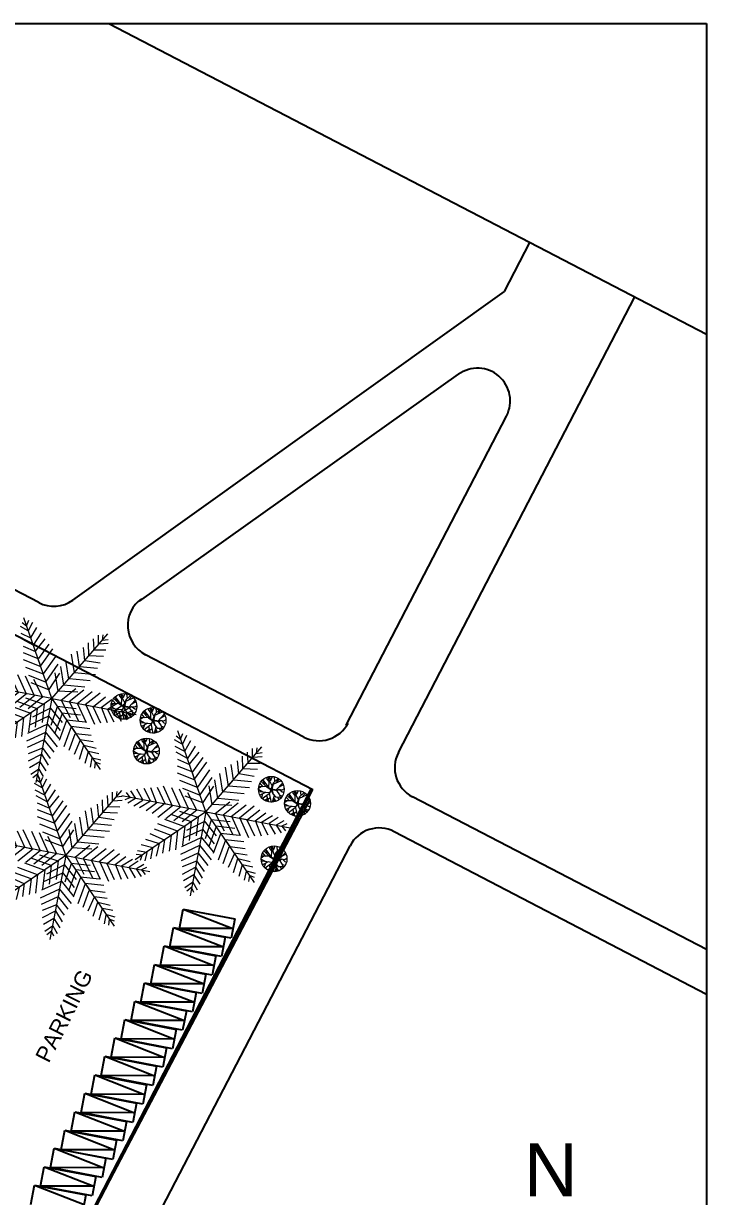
# Model space of a CAD drawing. Header units: millimetres. Extents: x 587797 to 2274247, y 1711 to 439204.
# Drawn here: x 2170086 to 2274247, y 260415 to 439204 of the extents above; entities that cross this region are included whole.
import ezdxf

# ---------------------------------------------------------------- set-up
doc = ezdxf.new("R2010")
doc.units = ezdxf.units.MM
doc.layers.add('finiture', color=7, linetype='Continuous', lineweight=20)
doc.styles.get("Standard").update_dxf_attribs({"font": 'arial.ttf'})

# ---------------------------------------------------------------- blocks, each defined once
blk = doc.blocks.new('A$C0C1810C9')
at = {"color": 0}
for p, q in [((0.4913, 0.5087), (0.3597, 1)), ((0.3726, 0.951), (0.3888, 0.9831)), ((0.3357, 0.9108), (0.3906, 0.8775)), ((0.3792, 0.9199), (0.3361, 0.9488)), ((0.3475, 0.9721), (0.3726, 0.951)), ((0.4087, 0.9682), (0.3808, 0.9204)), ((0.3922, 0.878), (0.433, 0.9369)), ((0.4042, 0.8332), (0.3402, 0.8741)), ((0.3906, 0.8775), (0.3899, 0.8799)), ((0.4563, 0.9027), (0.4042, 0.8332)), ((0.4137, 0.7978), (0.4769, 0.8653)), ((0.4913, 0.5087), (0.851, 0.8683)), ((0.7618, 0.8445), (0.7604, 0.7804)), ((0.7914, 0.8114), (0.7949, 0.8632)), ((0.8208, 0.8649), (0.8151, 0.8326)), ((0.4263, 0.7507), (0.3429, 0.7915)), ((0.3443, 0.8323), (0.4143, 0.7955)), ((0.4963, 0.8326), (0.4296, 0.7516)), ((0.4383, 0.7059), (0.5183, 0.8031)), ((0.6684, 0.686), (0.6621, 0.7786)), ((0.6981, 0.7978), (0.7012, 0.7188)), ((0.7288, 0.7464), (0.7323, 0.8223)), ((0.7604, 0.7804), (0.7621, 0.7821)), ((0.7616, 0.7792), (0.833, 0.7733)), ((0.848, 0.81), (0.7926, 0.8102)), ((0.8151, 0.8326), (0.8509, 0.8347)), ((0.3375, 0.7522), (0.4389, 0.7036)), ((0.4516, 0.6564), (0.3502, 0.705)), ((0.4389, 0.7036), (0.4263, 0.7507)), ((0.4389, 0.7036), (0.4389, 0.7036)), ((0.5309, 0.756), (0.4509, 0.6588)), ((0.4636, 0.6117), (0.5436, 0.7089)), ((0.5994, 0.617), (0.5908, 0.7291)), ((0.6253, 0.7636), (0.6339, 0.6515)), ((0.7029, 0.7205), (0.793, 0.6995)), ((0.8151, 0.736), (0.7288, 0.7464)), ((0.4913, 0.5087), (0, 0.6403)), ((0.0489, 0.627), (0.0292, 0.6571)), ((0.052, 0.6669), (0.0795, 0.6188)), ((0.122, 0.6075), (0.0913, 0.6722)), ((0.1326, 0.6753), (0.1667, 0.5955)), ((0.2021, 0.586), (0.1753, 0.6745)), ((0.2133, 0.6749), (0.2501, 0.5767)), ((0.294, 0.5614), (0.2498, 0.6793)), ((0.2969, 0.6666), (0.3411, 0.5487)), ((0.3882, 0.5361), (0.3441, 0.654)), ((0.3628, 0.6579), (0.4642, 0.6093)), ((0.3909, 0.6308), (0.4354, 0.5235)), ((0.5469, 0.6567), (0.4762, 0.5645)), ((0.5304, 0.548), (0.5218, 0.6601)), ((0.5563, 0.6946), (0.5649, 0.5825)), ((0.6339, 0.6515), (0.6684, 0.686)), ((0.6339, 0.6515), (0.6339, 0.6515)), ((0.6357, 0.6532), (0.7598, 0.6325)), ((0.7743, 0.6664), (0.6708, 0.6836)), ((0.0181, 0.6158), (0.0489, 0.627)), ((0.0791, 0.6172), (0.0326, 0.5943)), ((0.0652, 0.5749), (0.1215, 0.6058)), ((0.1667, 0.5955), (0.0993, 0.5605)), ((0.1215, 0.6058), (0.1192, 0.6064)), ((0.1376, 0.5432), (0.2044, 0.5854)), ((0.2492, 0.5734), (0.1722, 0.5215)), ((0.2035, 0.4972), (0.2963, 0.5607)), ((0.2963, 0.5607), (0.2492, 0.5734)), ((0.2963, 0.5607), (0.2963, 0.5607)), ((0.4768, 0.5622), (0.3754, 0.6108)), ((0.4762, 0.5645), (0.4756, 0.5669)), ((0.5468, 0.5088), (0.62, 0.5942)), ((0.5666, 0.5842), (0.6908, 0.5635)), ((0.6688, 0.5942), (0.5956, 0.5088)), ((0.7253, 0.598), (0.6012, 0.6187)), ((0.6444, 0.5088), (0.7176, 0.5942)), ((0.7664, 0.5942), (0.6932, 0.5088)), ((0.742, 0.5088), (0.8029, 0.5788)), ((0.842, 0.5669), (0.7883, 0.5088)), ((0.8273, 0.5088), (0.8835, 0.5601)), ((0.4913, 0.5087), (0.1317, 0.149)), ((0.3435, 0.5481), (0.2507, 0.4846)), ((0.2978, 0.472), (0.3906, 0.5355)), ((0.4377, 0.5229), (0.3449, 0.4593)), ((0.4354, 0.5235), (0.433, 0.5241)), ((0.4913, 0.5087), (0.4913, 0)), ((0.4913, 0.5087), (0.851, 0.149)), ((0.4913, 0.5087), (1, 0.5087)), ((0.5321, 0.5497), (0.5339, 0.5514)), ((0.6474, 0.5346), (0.5321, 0.5497)), ((0.5492, 0.5088), (0.5517, 0.5088)), ((0.62, 0.4166), (0.5492, 0.5088)), ((0.598, 0.5088), (0.6712, 0.4064)), ((0.72, 0.4064), (0.6468, 0.5088)), ((0.6932, 0.5088), (0.742, 0.5088)), ((0.6932, 0.5088), (0.6932, 0.5088)), ((0.6956, 0.5088), (0.7688, 0.4064)), ((0.8029, 0.4201), (0.742, 0.5054)), ((0.7907, 0.5088), (0.8395, 0.4303)), ((0.881, 0.4405), (0.8273, 0.5088)), ((0.9201, 0.5549), (0.8737, 0.5105)), ((0.8737, 0.5105), (0.8761, 0.5105)), ((0.8737, 0.5088), (0.9201, 0.4542)), ((0.9176, 0.5105), (0.9566, 0.5447)), ((0.9566, 0.4696), (0.9176, 0.5088)), ((0.9762, 0.5276), (0.9493, 0.5088)), ((0.9493, 0.5088), (0.9762, 0.4849)), ((0.2573, 0.4193), (0.3815, 0.3986)), ((0.416, 0.4331), (0.2918, 0.4538)), ((0.3353, 0.4828), (0.4505, 0.4676)), ((0.3993, 0.38), (0.4915, 0.4508)), ((0.4264, 0.3227), (0.4177, 0.4348)), ((0.4522, 0.4693), (0.4609, 0.3572)), ((0.4915, 0.4532), (0.5769, 0.38)), ((0.4915, 0.4508), (0.4915, 0.4483)), ((0.5172, 0.3526), (0.5324, 0.4679)), ((0.5307, 0.4696), (0.6428, 0.4782)), ((0.5324, 0.4679), (0.5341, 0.4661)), ((0.5669, 0.4334), (0.5462, 0.3092)), ((0.6773, 0.4437), (0.5652, 0.4351)), ((0.2083, 0.351), (0.3118, 0.3337)), ((0.347, 0.3641), (0.2228, 0.3848)), ((0.3487, 0.3658), (0.3142, 0.3313)), ((0.3487, 0.3658), (0.3487, 0.3658)), ((0.3573, 0.2537), (0.3487, 0.3658)), ((0.3832, 0.4003), (0.3918, 0.2882)), ((0.4915, 0.402), (0.3891, 0.3288)), ((0.3891, 0.28), (0.4915, 0.3532)), ((0.5769, 0.3312), (0.4915, 0.4044)), ((0.4915, 0.3556), (0.5769, 0.2824)), ((0.5807, 0.2747), (0.6014, 0.3988)), ((0.5997, 0.4006), (0.7118, 0.4092)), ((0.6359, 0.3643), (0.6152, 0.2402)), ((0.7463, 0.3747), (0.6342, 0.3661)), ((0.6342, 0.3661), (0.6687, 0.3316)), ((0.6342, 0.3661), (0.6342, 0.3661)), ((0.1676, 0.2813), (0.2539, 0.271)), ((0.2797, 0.2968), (0.1897, 0.3179)), ((0.2846, 0.2196), (0.2815, 0.2986)), ((0.3142, 0.3313), (0.3206, 0.2387)), ((0.4915, 0.3044), (0.3891, 0.2312)), ((0.5769, 0.2336), (0.4915, 0.3068)), ((0.4915, 0.3068), (0.4915, 0.3068)), ((0.4915, 0.3068), (0.4915, 0.258)), ((0.649, 0.2257), (0.6663, 0.3292)), ((0.6687, 0.3316), (0.7613, 0.3379)), ((0.7032, 0.2971), (0.6821, 0.207)), ((0.7804, 0.3019), (0.7014, 0.2988)), ((0.2211, 0.2382), (0.1497, 0.244)), ((0.2223, 0.237), (0.2206, 0.2352)), ((0.2209, 0.1728), (0.2223, 0.237)), ((0.2539, 0.271), (0.2504, 0.1951)), ((0.4027, 0.1971), (0.4881, 0.258)), ((0.4915, 0.2093), (0.413, 0.1605)), ((0.4915, 0.258), (0.5615, 0.1971)), ((0.5495, 0.158), (0.4915, 0.2117)), ((0.7187, 0.1849), (0.729, 0.2712)), ((0.729, 0.2712), (0.8049, 0.2677)), ((0.7618, 0.2384), (0.756, 0.167)), ((0.763, 0.2396), (0.7648, 0.2379)), ((0.8272, 0.2382), (0.763, 0.2396)), ((0.1676, 0.1847), (0.1317, 0.1826)), ((0.1347, 0.2073), (0.19, 0.2071)), ((0.1619, 0.1524), (0.1676, 0.1847)), ((0.1912, 0.2059), (0.1878, 0.1542)), ((0.4232, 0.119), (0.4915, 0.1727)), ((0.4915, 0.1727), (0.5427, 0.1165)), ((0.7927, 0.152), (0.7929, 0.2074)), ((0.7941, 0.2086), (0.8458, 0.2051)), ((0.8153, 0.1849), (0.8174, 0.1491)), ((0.8476, 0.1792), (0.8153, 0.1849)), ((0.4915, 0.1263), (0.4369, 0.0799)), ((0.4522, 0.0434), (0.4915, 0.0824)), ((0.5376, 0.0799), (0.4932, 0.1263)), ((0.4932, 0.1263), (0.4932, 0.1239)), ((0.4932, 0.0824), (0.5274, 0.0434)), ((0.4915, 0.0507), (0.4676, 0.0238)), ((0.5103, 0.0238), (0.4915, 0.0507))]:
    blk.add_line(p, q, dxfattribs=at)
at = {"color": 0, "flags": 1}
for tag, p in [('SIZE', (0.4913, 0.5077)), ('ITEM', (0.4913, 0.4417))]:
    blk.add_attdef(tag, p, '', height=0.0385, dxfattribs=at)

msp = doc.modelspace()

# ---------------------------------------------------------------- linework, layer by layer
for p, q in [((1842681.018, 439203.998), (2274247.243, 439203.998)), ((2183119.652, 439203.998), (2274247.243, 391855.548)), ((2172408.788, 350944.263), (2038453.473, 420535.881)), ((2243420.087, 398329.567), (2247324.547, 405844.153)), ((2177607.828, 351304.347), (2243420.087, 398329.567)), ((2227259.213, 328089.103), (2263333.259, 397526.281)), ((2187773.06, 351169.493), (2236411.56, 385735.223)), ((2219272.305, 332237.513), (2243745.145, 379354.917)), ((2168068.329, 346441.841), (2214212.056, 322470.08)), ((2212842.963, 330449.168), (2188677.303, 343000.843)), ((2147366.532, 193797.78), (2214212.056, 322470.08)), ((2205500.04, 306220.843), (2213999.04, 322580.742)), ((2213740.48, 320948.644), (2144704.475, 189599.444)), ((2274247.243, 298049.24), (2229391.712, 321347.26)), ((2274247.243, 291228.691), (2226626.105, 316022.655)), ((2152815.098, 184762.317), (2219884.262, 313890.156)), ((2147268.437, 194107.905), (2205500.04, 306220.843)), ((2193898.9, 301283.199), (2194459.717, 304230.314)), ((2194459.717, 304230.314), (2202318.689, 302734.804)), ((2194459.717, 304230.314), (2202038.281, 301261.246)), ((2202318.689, 302734.804), (2201757.873, 299787.689)), ((2192426.299, 298490.488), (2192987.115, 301437.603)), ((2192987.115, 301437.603), (2200846.088, 299942.092)), ((2192987.115, 301437.603), (2200565.679, 298468.535)), ((2201757.873, 299787.689), (2193898.9, 301283.199)), ((2202038.281, 301261.246), (2193898.9, 301283.199)), ((2190988.774, 295672.103), (2191549.59, 298619.217)), ((2191549.59, 298619.217), (2199408.563, 297123.707)), ((2191549.59, 298619.217), (2199128.155, 295650.15)), ((2200846.088, 299942.092), (2200285.271, 296994.977)), ((2200285.271, 296994.977), (2192426.299, 298490.488)), ((2200565.679, 298468.535), (2192426.299, 298490.488)), ((2199408.563, 297123.707), (2198847.747, 294176.592)), ((2189500.165, 292856.288), (2190060.982, 295803.403)), ((2190060.982, 295803.403), (2197919.954, 294307.892)), ((2190060.982, 295803.403), (2197639.546, 292834.335)), ((2198847.747, 294176.592), (2190988.774, 295672.103)), ((2199128.155, 295650.15), (2190988.774, 295672.103)), ((2197919.954, 294307.892), (2197359.138, 291360.778)), ((2188007.835, 290049.287), (2188568.651, 292996.402)), ((2188568.651, 292996.402), (2196427.624, 291500.892)), ((2188568.651, 292996.402), (2196147.216, 290027.334)), ((2197359.138, 291360.778), (2189500.165, 292856.288)), ((2197639.546, 292834.335), (2189500.165, 292856.288)), ((2196427.624, 291500.892), (2195866.807, 288553.777)), ((2186504.145, 287258.792), (2187064.961, 290205.907)), ((2187064.961, 290205.907), (2194923.933, 288710.397)), ((2187064.961, 290205.907), (2194643.525, 287236.839)), ((2195866.807, 288553.777), (2188007.835, 290049.287)), ((2196147.216, 290027.334), (2188007.835, 290049.287)), ((2194923.933, 288710.397), (2194363.117, 285763.282)), ((2184972.472, 284442.514), (2185533.289, 287389.629)), ((2185533.289, 287389.629), (2193392.261, 285894.118)), ((2185533.289, 287389.629), (2193111.853, 284420.561)), ((2194363.117, 285763.282), (2186504.145, 287258.792)), ((2194643.525, 287236.839), (2186504.145, 287258.792)), ((2183464.772, 281644.578), (2184025.589, 284591.692)), ((2184025.589, 284591.692), (2191884.561, 283096.182)), ((2184025.589, 284591.692), (2191604.153, 281622.625)), ((2192831.445, 282947.004), (2184972.472, 284442.514)), ((2193111.853, 284420.561), (2184972.472, 284442.514)), ((2193392.261, 285894.118), (2192831.445, 282947.004)), ((2191884.561, 283096.182), (2191323.745, 280149.067)), ((2181952.329, 278837.84), (2182513.146, 281784.954)), ((2182513.146, 281784.954), (2190372.118, 280289.444)), ((2182513.146, 281784.954), (2190091.71, 278815.886)), ((2191323.745, 280149.067), (2183464.772, 281644.578)), ((2191604.153, 281622.625), (2183464.772, 281644.578)), ((2180428.59, 276010.139), (2180989.407, 278957.254)), ((2180989.407, 278957.254), (2188848.379, 277461.743)), ((2180989.407, 278957.254), (2188567.971, 275988.186)), ((2190372.118, 280289.444), (2189811.302, 277342.329)), ((2189811.302, 277342.329), (2181952.329, 278837.84)), ((2190091.71, 278815.886), (2181952.329, 278837.84)), ((2188848.379, 277461.743), (2188287.563, 274514.628)), ((2178890.573, 273200.817), (2179451.39, 276147.931)), ((2179451.39, 276147.931), (2187310.362, 274652.421)), ((2179451.39, 276147.931), (2187029.954, 273178.864)), ((2188287.563, 274514.628), (2180428.59, 276010.139)), ((2188567.971, 275988.186), (2180428.59, 276010.139)), ((2187310.362, 274652.421), (2186749.546, 271705.306)), ((2177375.433, 270389.074), (2177936.25, 273336.188)), ((2177936.25, 273336.188), (2185795.222, 271840.678)), ((2177936.25, 273336.188), (2185514.814, 270367.121)), ((2186749.546, 271705.306), (2178890.573, 273200.817)), ((2187029.954, 273178.864), (2178890.573, 273200.817)), ((2185795.222, 271840.678), (2185234.406, 268893.563)), ((2175850.124, 267558.459), (2176410.94, 270505.574)), ((2176410.94, 270505.574), (2184269.913, 269010.063)), ((2176410.94, 270505.574), (2183989.505, 267536.506)), ((2185234.406, 268893.563), (2177375.433, 270389.074)), ((2185514.814, 270367.121), (2177375.433, 270389.074)), ((2184269.913, 269010.063), (2183709.097, 266062.949)), ((2174224.358, 264826.963), (2174785.174, 267774.077)), ((2174785.174, 267774.077), (2182644.147, 266278.567)), ((2174785.174, 267774.077), (2182363.738, 264805.01)), ((2183709.097, 266062.949), (2175850.124, 267558.459)), ((2183989.505, 267536.506), (2175850.124, 267558.459)), ((2172704.034, 262005.6), (2173264.85, 264952.714)), ((2173264.85, 264952.714), (2181123.823, 263457.204)), ((2173264.85, 264952.714), (2180843.415, 261983.646)), ((2182083.33, 263331.452), (2174224.358, 264826.963)), ((2182363.738, 264805.01), (2174224.358, 264826.963)), ((2182644.147, 266278.567), (2182083.33, 263331.452)), ((2181123.823, 263457.204), (2180563.006, 260510.089)), ((2171200.059, 259214.576), (2171760.875, 262161.69)), ((2171760.875, 262161.69), (2179619.848, 260666.18)), ((2171760.875, 262161.69), (2179339.439, 259192.623)), ((2180563.006, 260510.089), (2172704.034, 262005.6)), ((2180843.415, 261983.646), (2172704.034, 262005.6)), ((2179619.848, 260666.18), (2179059.031, 257719.065))]:
    msp.add_line(p, q)
msp.add_lwpolyline([(2274247.243, 439203.998), (2274247.243, 185149.458), (1842681.018, 183773.571), (1842681.018, 439203.998)])
for centre, radius, start, end in [((2239307.974, 381659.59), 5000, 332.55257796, 125.40011478), ((2174719.768, 355290.364), 4922.319, 241.99880055, 305.92512526), ((2190981.975, 347438.014), 5000, 125.40011478, 242.55257794), ((2215147.635, 334886.339), 5000, 242.55257794, 332.55257797), ((2231696.384, 325784.431), 5000, 152.55257797, 242.55257794), ((2224321.433, 311585.484), 5000, 62.55257794, 152.55257797)]:
    msp.add_arc(centre, radius, start, end)
at = {"layer": 'finiture'}
for p, q in [((2184625.02, 335560.216), (2183879.12, 336303.664)), ((2184359.044, 335862.947), (2184090.715, 336581.027)), ((2184090.715, 336581.027), (2184958.927, 335385.471)), ((2184767.591, 336674.561), (2184745.194, 336942.851)), ((2185078.274, 336335.531), (2184767.591, 336674.561)), ((2185551.401, 335640.02), (2184899.358, 336981.011)), ((2185352.353, 336638.721), (2185008.815, 337055.47)), ((2185043.894, 335344.55), (2185078.274, 336335.531)), ((2185070.518, 336346.932), (2185367.865, 336615.918)), ((2185364.47, 335179.298), (2185736.501, 336132.852)), ((2185367.865, 336615.918), (2185582.161, 337095.254)), ((2185736.501, 336132.852), (2185469.431, 335163.003)), ((2185698.68, 335923.666), (2186856.698, 336427.891)), ((2185722.819, 336123.545), (2186431.068, 336788.795)), ((2185944, 336357.395), (2185870.446, 337024.514)), ((2186175.29, 336164.494), (2186608.065, 336675.707)), ((2183852.512, 335518.375), (2183456.02, 335248.658)), ((2184105.185, 334706.254), (2183482.514, 335033.188)), ((2184642.142, 335534.752), (2183511.62, 335519.972)), ((2185131.548, 334589.809), (2183526.35, 334762.803)), ((2184166.623, 335498.558), (2183663.866, 336090.523)), ((2184495.304, 334661.842), (2183664.654, 334206.443)), ((2184085.709, 334437.284), (2183895.509, 333896.5)), ((2185065.38, 334442.143), (2184035.121, 333691.267)), ((2184638.702, 335569.524), (2184958.927, 335385.471)), ((2185342.196, 335040.15), (2184642.142, 335534.752)), ((2184700.631, 335495.248), (2185373.621, 335047.612)), ((2184945.632, 335364.946), (2185408.154, 335100.194)), ((2185329.749, 335131.706), (2184945.632, 335364.946)), ((2185043.894, 335344.55), (2185364.47, 335179.298)), ((2185342.196, 335040.15), (2185065.38, 334442.143)), ((2185092.744, 334460.758), (2185395.847, 333132.568)), ((2185376.642, 335021.789), (2185122.343, 334481.532)), ((2185411.227, 335158.041), (2185329.749, 335131.706)), ((2185342.196, 335040.15), (2185679.336, 334392.807)), ((2185373.621, 335047.612), (2185657.056, 334463.461)), ((2185408.154, 335100.194), (2185488.254, 334857.716)), ((2185631.756, 335831.687), (2185411.227, 335158.041)), ((2185418.098, 335106.958), (2186252.638, 334981.336)), ((2185657.056, 334463.461), (2185418.098, 335106.958)), ((2185434.136, 335145.747), (2185631.756, 335831.687)), ((2186252.638, 334981.336), (2185434.136, 335145.747)), ((2185469.079, 335079.538), (2186318.16, 334942.729)), ((2185469.079, 335079.538), (2185687.093, 334381.406)), ((2185469.431, 335163.003), (2186313.248, 334990.811)), ((2185687.093, 334381.406), (2186038.386, 333953.255)), ((2186133.985, 335018.968), (2187145.943, 336090.955)), ((2186172.766, 334961.959), (2186645.893, 334266.448)), ((2186313.248, 334990.811), (2186589.428, 335127.261)), ((2186318.16, 334942.729), (2186589.428, 335127.261)), ((2186589.428, 335127.261), (2187045.229, 335040.525)), ((2186603.71, 335505.283), (2187217.143, 335839.185)), ((2186678.136, 335072.249), (2187053.133, 334726.935)), ((2187045.229, 335040.525), (2187392.398, 335257.927)), ((2187053.133, 334726.935), (2187321.81, 334626.178)), ((2188803.18, 333734.142), (2188534.85, 334452.222)), ((2188534.85, 334452.222), (2189403.063, 333256.666)), ((2189211.727, 334545.756), (2189189.329, 334814.046)), ((2189522.41, 334206.726), (2189211.727, 334545.756)), ((2189995.536, 333511.215), (2189343.494, 334852.206)), ((2189796.489, 334509.917), (2189452.951, 334926.665)), ((2189514.653, 334218.128), (2189812.001, 334487.113)), ((2189812.001, 334487.113), (2190026.296, 334966.449)), ((2190166.955, 333994.74), (2190875.204, 334659.99)), ((2190388.136, 334228.59), (2190314.581, 334895.709)), ((2190619.426, 334035.689), (2191052.201, 334546.902)), ((2184801.411, 333712.202), (2184463.017, 333415.294)), ((2185234.71, 333840.176), (2184665.548, 333352.932)), ((2184690.035, 334170.134), (2184971.176, 333227.277)), ((2185818.948, 334187.575), (2185551.842, 333138.617)), ((2185690.406, 333699.861), (2185817.294, 333219.125)), ((2185753.326, 333842.731), (2186100.088, 333244.718)), ((2186038.386, 333953.255), (2186991.696, 333934.631)), ((2186328.937, 333967.446), (2186561.187, 333508.349)), ((2186639.967, 334245.739), (2187142.635, 334154.055)), ((2186645.893, 334266.448), (2186819.318, 333717.301)), ((2188296.648, 333389.57), (2187900.156, 333119.853)), ((2188549.321, 332577.449), (2187926.649, 332904.383)), ((2189086.278, 333405.947), (2187955.756, 333391.167)), ((2189575.683, 332461.005), (2187970.485, 332633.998)), ((2188610.758, 333369.754), (2188108.002, 333961.718)), ((2189069.156, 333431.412), (2188323.256, 334174.859)), ((2189082.838, 333440.719), (2189403.063, 333256.666)), ((2189786.332, 332911.345), (2189086.278, 333405.947)), ((2189144.767, 333366.444), (2189817.757, 332918.807)), ((2189389.768, 333236.142), (2189852.29, 332971.389)), ((2189773.885, 333002.901), (2189389.768, 333236.142)), ((2189488.03, 333215.746), (2189522.41, 334206.726)), ((2189488.03, 333215.746), (2189808.605, 333050.493)), ((2189786.332, 332911.345), (2189509.516, 332313.339)), ((2189820.778, 332892.984), (2189566.479, 332352.727)), ((2189855.363, 333029.236), (2189773.885, 333002.901)), ((2189786.332, 332911.345), (2190123.472, 332264.003)), ((2189808.605, 333050.493), (2190180.637, 334004.048)), ((2189817.757, 332918.807), (2190101.192, 332334.656)), ((2189852.29, 332971.389), (2189932.39, 332728.912)), ((2190075.892, 333702.883), (2189855.363, 333029.236)), ((2189862.234, 332978.154), (2190696.774, 332852.531)), ((2190101.192, 332334.656), (2189862.234, 332978.154)), ((2189878.272, 333016.942), (2190075.892, 333702.883)), ((2190696.774, 332852.531), (2189878.272, 333016.942)), ((2189913.214, 332950.733), (2190762.296, 332813.924)), ((2189913.214, 332950.733), (2190131.228, 332252.601)), ((2190180.637, 334004.048), (2189913.567, 333034.199)), ((2189913.567, 333034.199), (2190757.384, 332862.006)), ((2190142.816, 333794.861), (2191300.834, 334299.086)), ((2190578.121, 332890.163), (2191590.078, 333962.15)), ((2190616.902, 332833.154), (2191090.029, 332137.643)), ((2190757.384, 332862.006), (2191033.564, 332998.456)), ((2190762.296, 332813.924), (2191033.564, 332998.456)), ((2191033.564, 332998.456), (2191489.365, 332911.72)), ((2191047.846, 333376.478), (2191661.279, 333710.38)), ((2191122.271, 332943.444), (2191497.269, 332598.13)), ((2191489.365, 332911.72), (2191836.534, 333129.122)), ((2191497.269, 332598.13), (2191765.946, 332497.374)), ((2188939.44, 332533.037), (2188108.79, 332077.638)), ((2188529.845, 332308.479), (2188339.645, 331767.695)), ((2189509.516, 332313.339), (2188479.256, 331562.462)), ((2189245.547, 331583.397), (2188907.153, 331286.489)), ((2189678.845, 331711.371), (2189109.684, 331224.127)), ((2189134.171, 332041.329), (2189415.312, 331098.472)), ((2189536.88, 332331.953), (2189839.983, 331003.764)), ((2190263.083, 332058.77), (2189995.978, 331009.812)), ((2190131.228, 332252.601), (2190482.522, 331824.45)), ((2190134.541, 331571.056), (2190261.43, 331090.32)), ((2190197.462, 331713.926), (2190544.224, 331115.913)), ((2190482.522, 331824.45), (2191435.832, 331805.826)), ((2190773.073, 331838.642), (2191005.323, 331379.545)), ((2191084.103, 332116.934), (2191586.771, 332025.25)), ((2191090.029, 332137.643), (2191263.454, 331588.497)), ((2187595.647, 328686.054), (2187092.89, 329278.019)), ((2188054.045, 328747.712), (2187308.145, 329491.16)), ((2187788.069, 329050.443), (2187519.739, 329768.523)), ((2187519.739, 329768.523), (2188387.952, 328572.967)), ((2188196.616, 329862.057), (2188174.218, 330130.347)), ((2188507.298, 329523.027), (2188196.616, 329862.057)), ((2188980.425, 328827.516), (2188328.383, 330168.507)), ((2188781.378, 329826.217), (2188437.84, 330242.966)), ((2188472.919, 328532.046), (2188507.298, 329523.027)), ((2188499.542, 329534.428), (2188796.89, 329803.414)), ((2188793.494, 328366.794), (2189165.526, 329320.349)), ((2188796.89, 329803.414), (2189011.185, 330282.75)), ((2189060.78, 329019.183), (2188840.252, 328345.537)), ((2188863.16, 328333.243), (2189060.78, 329019.183)), ((2189165.526, 329320.349), (2188898.456, 328350.499)), ((2189127.704, 329111.162), (2190285.723, 329615.387)), ((2189151.844, 329311.041), (2189860.092, 329976.291)), ((2189373.024, 329544.891), (2189299.47, 330212.01)), ((2189563.01, 328206.464), (2190574.967, 329278.451)), ((2189604.315, 329351.99), (2190037.09, 329863.203)), ((2190032.735, 328692.779), (2190646.168, 329026.681)), ((2187281.537, 328705.871), (2186885.045, 328436.154)), ((2187534.21, 327893.75), (2186911.538, 328220.684)), ((2188071.167, 328722.248), (2186940.645, 328707.468)), ((2188560.572, 327777.306), (2186955.374, 327950.299)), ((2187924.329, 327849.338), (2187093.679, 327393.939)), ((2187514.734, 327624.78), (2187324.534, 327083.996)), ((2188494.405, 327629.639), (2187464.145, 326878.763)), ((2188067.727, 328757.02), (2188387.952, 328572.967)), ((2188771.221, 328227.646), (2188071.167, 328722.248)), ((2188119.06, 327357.63), (2188400.201, 326414.773)), ((2188129.656, 328682.744), (2188802.646, 328235.108)), ((2188374.657, 328552.442), (2188837.179, 328287.69)), ((2188758.774, 328319.202), (2188374.657, 328552.442)), ((2188472.919, 328532.046), (2188793.494, 328366.794)), ((2188771.221, 328227.646), (2188494.405, 327629.639)), ((2188521.769, 327648.254), (2188824.872, 326320.064)), ((2188805.667, 328209.285), (2188551.368, 327669.028)), ((2188840.252, 328345.537), (2188758.774, 328319.202)), ((2188771.221, 328227.646), (2189108.361, 327580.303)), ((2188802.646, 328235.108), (2189086.081, 327650.957)), ((2188837.179, 328287.69), (2188917.278, 328045.212)), ((2188847.123, 328294.454), (2189681.662, 328168.832)), ((2189086.081, 327650.957), (2188847.123, 328294.454)), ((2189681.662, 328168.832), (2188863.16, 328333.243)), ((2188898.103, 328267.034), (2189747.185, 328130.225)), ((2188898.103, 328267.034), (2189116.117, 327568.902)), ((2188898.456, 328350.499), (2189742.273, 328178.307)), ((2189247.972, 327375.071), (2188980.867, 326326.113)), ((2189116.117, 327568.902), (2189467.411, 327140.751)), ((2189601.791, 328149.455), (2190074.917, 327453.944)), ((2189742.273, 328178.307), (2190018.453, 328314.757)), ((2189747.185, 328130.225), (2190018.453, 328314.757)), ((2190018.453, 328314.757), (2190474.253, 328228.021)), ((2190068.991, 327433.235), (2190571.66, 327341.551)), ((2190074.917, 327453.944), (2190248.343, 326904.797)), ((2190107.16, 328259.745), (2190482.158, 327914.431)), ((2190474.253, 328228.021), (2190821.423, 328445.423)), ((2190482.158, 327914.431), (2190750.835, 327813.674)), ((2188230.436, 326899.698), (2187892.042, 326602.79)), ((2188663.734, 327027.672), (2188094.573, 326540.428)), ((2189119.43, 326887.357), (2189246.319, 326406.621)), ((2189182.351, 327030.227), (2189529.113, 326432.214)), ((2189467.411, 327140.751), (2190420.721, 327122.127)), ((2189757.962, 327154.942), (2189990.211, 326695.845)), ((2207099.894, 322917.437), (2206353.994, 323660.885)), ((2206833.918, 323220.168), (2206565.588, 323938.248)), ((2206565.588, 323938.248), (2207433.801, 322742.692)), ((2207242.465, 324031.782), (2207220.067, 324300.072)), ((2207553.148, 323692.752), (2207242.465, 324031.782)), ((2208026.274, 322997.241), (2207374.232, 324338.232)), ((2207827.227, 323995.942), (2207483.689, 324412.691)), ((2207518.768, 322701.771), (2207553.148, 323692.752)), ((2207545.391, 323704.153), (2207842.739, 323973.139)), ((2207842.739, 323973.139), (2208057.034, 324452.475)), ((2208173.554, 323280.887), (2209331.572, 323785.112)), ((2208197.693, 323480.766), (2208905.942, 324146.016)), ((2208418.874, 323714.616), (2208345.319, 324381.735)), ((2208650.164, 323521.715), (2209082.939, 324032.928)), ((2206327.386, 322875.595), (2205930.894, 322605.879)), ((2206580.059, 322063.475), (2205957.387, 322390.409)), ((2207117.016, 322891.973), (2205986.494, 322877.193)), ((2207606.421, 321947.03), (2206001.223, 322120.024)), ((2206641.496, 322855.779), (2206138.74, 323447.744)), ((2206970.178, 322019.063), (2206139.528, 321563.664)), ((2207113.576, 322926.745), (2207433.801, 322742.692)), ((2207817.07, 322397.371), (2207117.016, 322891.973)), ((2207175.505, 322852.469), (2207848.495, 322404.833)), ((2207420.506, 322722.167), (2207883.028, 322457.415)), ((2207804.623, 322488.926), (2207420.506, 322722.167)), ((2207518.768, 322701.771), (2207839.343, 322536.519)), ((2207817.07, 322397.371), (2207540.254, 321799.364)), ((2207851.516, 322379.01), (2207597.217, 321838.753)), ((2207886.101, 322515.262), (2207804.623, 322488.926)), ((2207817.07, 322397.371), (2208154.21, 321750.028)), ((2207839.343, 322536.519), (2208211.375, 323490.073)), ((2207848.495, 322404.833), (2208131.93, 321820.682)), ((2207883.028, 322457.415), (2207963.127, 322214.937)), ((2208106.63, 323188.908), (2207886.101, 322515.262)), ((2207892.972, 322464.179), (2208727.512, 322338.557)), ((2208131.93, 321820.682), (2207892.972, 322464.179)), ((2207909.01, 322502.967), (2208106.63, 323188.908)), ((2208727.512, 322338.557), (2207909.01, 322502.967)), ((2207943.952, 322436.759), (2208793.034, 322299.949)), ((2207943.952, 322436.759), (2208161.966, 321738.626)), ((2208211.375, 323490.073), (2207944.305, 322520.224)), ((2207944.305, 322520.224), (2208788.122, 322348.032)), ((2208608.859, 322376.189), (2209620.816, 323448.176)), ((2208647.64, 322319.18), (2209120.767, 321623.669)), ((2208788.122, 322348.032), (2209064.302, 322484.482)), ((2208793.034, 322299.949), (2209064.302, 322484.482)), ((2209064.302, 322484.482), (2209520.103, 322397.746)), ((2209078.584, 322862.504), (2209692.017, 323196.406)), ((2209153.009, 322429.47), (2209528.007, 322084.156)), ((2209520.103, 322397.746), (2209867.272, 322615.148)), ((2209528.007, 322084.156), (2209796.684, 321983.399)), ((2211231.639, 321882.169), (2211209.242, 322150.46)), ((2211542.322, 321543.139), (2211231.639, 321882.169)), ((2212015.449, 320847.628), (2211363.406, 322188.619)), ((2211816.401, 321846.33), (2211472.864, 322263.078)), ((2211534.566, 321554.541), (2211831.913, 321823.526)), ((2211831.913, 321823.526), (2212046.209, 322302.863)), ((2212186.867, 321331.154), (2212895.116, 321996.404)), ((2212408.048, 321565.004), (2212334.494, 322232.123)), ((2212639.339, 321372.102), (2213072.113, 321883.315)), ((2206560.583, 321794.505), (2206370.383, 321253.721)), ((2207540.254, 321799.364), (2206509.994, 321048.488)), ((2207276.285, 321069.422), (2206937.891, 320772.515)), ((2207709.583, 321197.397), (2207140.422, 320710.153)), ((2207164.909, 321527.355), (2207446.05, 320584.498)), ((2207567.618, 321817.979), (2207870.721, 320489.789)), ((2208293.821, 321544.796), (2208026.716, 320495.838)), ((2208161.966, 321738.626), (2208513.26, 321310.476)), ((2208165.279, 321057.081), (2208292.168, 320576.345)), ((2208228.2, 321199.952), (2208574.962, 320601.939)), ((2208513.26, 321310.476), (2209466.57, 321291.852)), ((2208803.811, 321324.667), (2209036.061, 320865.57)), ((2209114.841, 321602.96), (2209617.509, 321511.276)), ((2209120.767, 321623.669), (2209294.192, 321074.522)), ((2210316.561, 320725.983), (2209920.068, 320456.266)), ((2210569.233, 319913.863), (2209946.562, 320240.796)), ((2211106.19, 320742.36), (2209975.668, 320727.581)), ((2210630.671, 320706.167), (2210127.914, 321298.132)), ((2211089.068, 320767.825), (2210343.169, 321511.272)), ((2210823.092, 321070.555), (2210554.763, 321788.635)), ((2210554.763, 321788.635), (2211422.975, 320593.079)), ((2211102.75, 320777.132), (2211422.975, 320593.079)), ((2211806.244, 320247.759), (2211106.19, 320742.36)), ((2211164.679, 320702.857), (2211837.669, 320255.22)), ((2211409.681, 320572.555), (2211872.202, 320307.802)), ((2211793.797, 320339.314), (2211409.681, 320572.555)), ((2211507.942, 320552.159), (2211542.322, 321543.139)), ((2211507.942, 320552.159), (2211828.518, 320386.907)), ((2211806.244, 320247.759), (2211529.428, 319649.752)), ((2211840.69, 320229.397), (2211586.392, 319689.14)), ((2211875.275, 320365.65), (2211793.797, 320339.314)), ((2211806.244, 320247.759), (2212143.385, 319600.416)), ((2211828.518, 320386.907), (2212200.55, 321340.461)), ((2211837.669, 320255.22), (2212121.104, 319671.069)), ((2211872.202, 320307.802), (2211952.302, 320065.325)), ((2212095.804, 321039.296), (2211875.275, 320365.65)), ((2211882.146, 320314.567), (2212716.686, 320188.945)), ((2212121.104, 319671.069), (2211882.146, 320314.567)), ((2211898.184, 320353.355), (2212095.804, 321039.296)), ((2212716.686, 320188.945), (2211898.184, 320353.355)), ((2211933.127, 320287.146), (2212782.208, 320150.337)), ((2211933.127, 320287.146), (2212151.141, 319589.014)), ((2212200.55, 321340.461), (2211933.479, 320370.612)), ((2211933.479, 320370.612), (2212777.296, 320198.42)), ((2212162.728, 321131.274), (2213320.747, 321635.499)), ((2212598.033, 320226.577), (2213609.991, 321298.563)), ((2212636.814, 320169.568), (2213109.941, 319474.057)), ((2212777.296, 320198.42), (2213053.476, 320334.869)), ((2212782.208, 320150.337), (2213053.476, 320334.869)), ((2213053.476, 320334.869), (2213509.277, 320248.134)), ((2213067.759, 320712.891), (2213681.191, 321046.794)), ((2213142.184, 320279.857), (2213517.181, 319934.544)), ((2213509.277, 320248.134), (2213856.447, 320465.536)), ((2211595.596, 319797.418), (2209990.398, 319970.412)), ((2210959.352, 319869.45), (2210128.702, 319414.052)), ((2210549.757, 319644.892), (2210359.558, 319104.108)), ((2211529.428, 319649.752), (2210499.169, 318898.875)), ((2211265.459, 318919.81), (2210927.065, 318622.903)), ((2211698.758, 319047.785), (2211129.597, 318560.54)), ((2211154.083, 319377.742), (2211435.224, 318434.885)), ((2211556.793, 319668.367), (2211859.896, 318340.177)), ((2212282.996, 319395.183), (2212015.89, 318346.225)), ((2212151.141, 319589.014), (2212502.434, 319160.864)), ((2212154.454, 318907.469), (2212281.342, 318426.733)), ((2212217.374, 319050.339), (2212564.137, 318452.326)), ((2212502.434, 319160.864), (2213455.744, 319142.239)), ((2212792.985, 319175.055), (2213025.235, 318715.958)), ((2213104.015, 319453.347), (2213606.684, 319361.663)), ((2213109.941, 319474.057), (2213283.366, 318924.91)), ((2213517.181, 319934.544), (2213785.858, 319833.787)), ((2207513.955, 312321.564), (2206768.055, 313065.011)), ((2207247.979, 312624.294), (2206979.649, 313342.374)), ((2206979.649, 313342.374), (2207847.862, 312146.818)), ((2207656.526, 313435.908), (2207634.128, 313704.198)), ((2207967.209, 313096.878), (2207656.526, 313435.908)), ((2208440.335, 312401.367), (2207788.293, 313742.358)), ((2208241.288, 313400.068), (2207897.75, 313816.817)), ((2207932.829, 312105.898), (2207967.209, 313096.878)), ((2207959.452, 313108.28), (2208256.8, 313377.265)), ((2208253.404, 311940.645), (2208625.436, 312894.2)), ((2208256.8, 313377.265), (2208471.095, 313856.601)), ((2208625.436, 312894.2), (2208358.366, 311924.351)), ((2208587.615, 312685.013), (2209745.633, 313189.238)), ((2208611.754, 312884.892), (2209320.003, 313550.142)), ((2208832.935, 313118.742), (2208759.38, 313785.861)), ((2209064.225, 312925.841), (2209497, 313437.054)), ((2206741.447, 312279.722), (2206344.955, 312010.005)), ((2206994.12, 311467.601), (2206371.448, 311794.535)), ((2207531.077, 312296.099), (2206400.555, 312281.319)), ((2208020.482, 311351.157), (2206415.284, 311524.15)), ((2207055.557, 312259.906), (2206552.801, 312851.87)), ((2207384.239, 311423.189), (2206553.589, 310967.79)), ((2206974.644, 311198.631), (2206784.444, 310657.847)), ((2207954.315, 311203.49), (2206924.055, 310452.614)), ((2207527.637, 312330.871), (2207847.862, 312146.818)), ((2208231.131, 311801.497), (2207531.077, 312296.099)), ((2207589.566, 312256.595), (2208262.556, 311808.959)), ((2207834.567, 312126.294), (2208297.089, 311861.541)), ((2208218.684, 311893.053), (2207834.567, 312126.294)), ((2207932.829, 312105.898), (2208253.404, 311940.645)), ((2208231.131, 311801.497), (2207954.315, 311203.49)), ((2207981.679, 311222.105), (2208284.782, 309893.916)), ((2208265.577, 311783.136), (2208011.278, 311242.879)), ((2208300.162, 311919.388), (2208218.684, 311893.053)), ((2208231.131, 311801.497), (2208568.271, 311154.155)), ((2208262.556, 311808.959), (2208545.991, 311224.808)), ((2208297.089, 311861.541), (2208377.188, 311619.063)), ((2208520.69, 312593.034), (2208300.162, 311919.388)), ((2208307.033, 311868.305), (2209141.573, 311742.683)), ((2208545.991, 311224.808), (2208307.033, 311868.305)), ((2208323.071, 311907.094), (2208520.69, 312593.034)), ((2209141.573, 311742.683), (2208323.071, 311907.094)), ((2208358.013, 311840.885), (2209207.095, 311704.076)), ((2208358.013, 311840.885), (2208576.027, 311142.753)), ((2208358.366, 311924.351), (2209202.183, 311752.158)), ((2208576.027, 311142.753), (2208927.321, 310714.602)), ((2209022.92, 311780.315), (2210034.877, 312852.302)), ((2209061.701, 311723.306), (2209534.828, 311027.795)), ((2209202.183, 311752.158), (2209478.363, 311888.608)), ((2209207.095, 311704.076), (2209478.363, 311888.608)), ((2209478.363, 311888.608), (2209934.164, 311801.872)), ((2209492.645, 312266.63), (2210106.078, 312600.532)), ((2209567.07, 311833.596), (2209942.068, 311488.282)), ((2209934.164, 311801.872), (2210281.333, 312019.274)), ((2209942.068, 311488.282), (2210210.745, 311387.525)), ((2207690.346, 310473.549), (2207351.952, 310176.641)), ((2208123.644, 310601.523), (2207554.483, 310114.279)), ((2207578.97, 310931.481), (2207860.111, 309988.624)), ((2208707.882, 310948.922), (2208440.777, 309899.964)), ((2208579.34, 310461.208), (2208706.229, 309980.472)), ((2208642.261, 310604.078), (2208989.023, 310006.065)), ((2208927.321, 310714.602), (2209880.631, 310695.978)), ((2209217.872, 310728.793), (2209450.122, 310269.697)), ((2209528.901, 311007.086), (2210031.57, 310915.402)), ((2209534.828, 311027.795), (2209708.253, 310478.648))]:
    msp.add_line(p, q, dxfattribs=at)
for centre in [(2185407.047, 335124.275), (2189851.183, 332995.471), (2188836.072, 328311.771), (2207881.921, 322481.496), (2211871.096, 320331.884), (2208295.982, 311885.622)]:
    msp.add_circle(centre, 1968.5, dxfattribs=at)

# ---------------------------------------------------------------- block references
at = {"layer": 'finiture', "xscale": 25647.68959383455, "yscale": 25647.68959383454, "zscale": 25647.68959383455, "rotation": 304.2258102794574}
for p in [(2156558.994, 339391.788), (2180046.651, 322139.379), (2158690.896, 315492.211)]:
    msp.add_blockref('A$C0C1810C9', p, dxfattribs=at)

# ---------------------------------------------------------------- texts
msp.add_text('PARKING', height=2415.082, rotation=63.39206862).set_placement((2173951.899, 280636.496))
msp.add_text('N', height=8119.792).set_placement((2246391.995, 260423.825))

doc.saveas('drawing.dxf')
